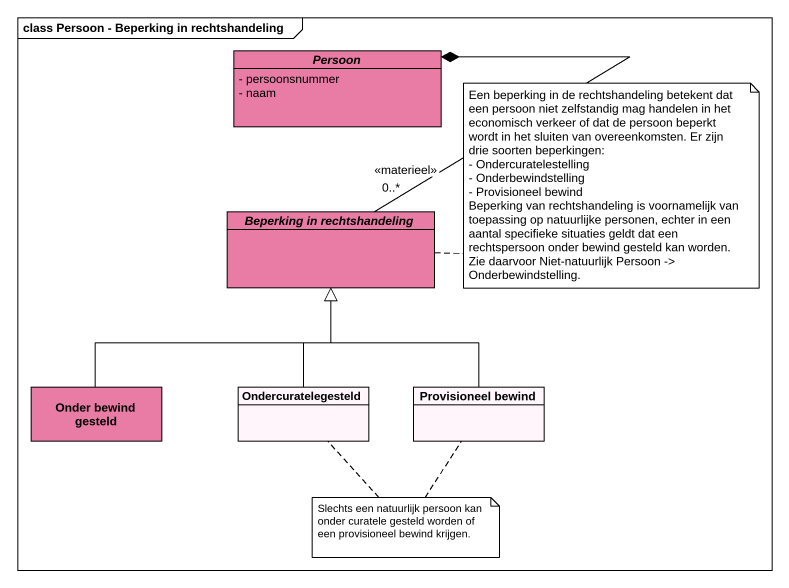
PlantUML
@startuml
mainframe class Persoon - Beperking in rechtshandeling
hide circle
hide empty members
skinparam classAttributeIconSize 0
abstract class Persoon #E87CA4 {
  - persoonsnummer
  - naam
}
abstract class "Beperking in rechtshandeling" as Beperking_in_rechtshandeling #E87CA4
class "Onder bewind gesteld" as Onder_bewind_gesteld #E87CA4
class Ondercuratelegesteld #FFF5FA
class "Provisioneel bewind" as Provisioneel_bewind #FFF5FA
Beperking_in_rechtshandeling "0..*" -up-* Persoon : <<materieel>>
Onder_bewind_gesteld -up-|> Beperking_in_rechtshandeling
Ondercuratelegesteld -up-|> Beperking_in_rechtshandeling
Provisioneel_bewind -up-|> Beperking_in_rechtshandeling
note right of Beperking_in_rechtshandeling
  Een beperking in de rechtshandeling betekent dat een persoon niet zelfstandig mag handelen in het economisch verkeer of dat de persoon beperkt wordt in het sluiten van overeenkomsten. Er zijn drie soorten beperkingen:
  - Ondercuratelestelling
  - Onderbewindstelling
  - Provisioneel bewind
  Beperking van rechtshandeling is voornamelijk van toepassing op natuurlijke personen, echter in een aantal specifieke situaties geldt dat een rechtspersoon onder bewind gesteld kan worden. Zie daarvoor Niet-natuurlijk Persoon -> Onderbewindstelling.
end note
note as N2
  Slechts een natuurlijk persoon kan onder curatele gesteld worden of een provisioneel bewind krijgen.
end note
N2 .. Ondercuratelegesteld
N2 .. Provisioneel_bewind
@enduml
